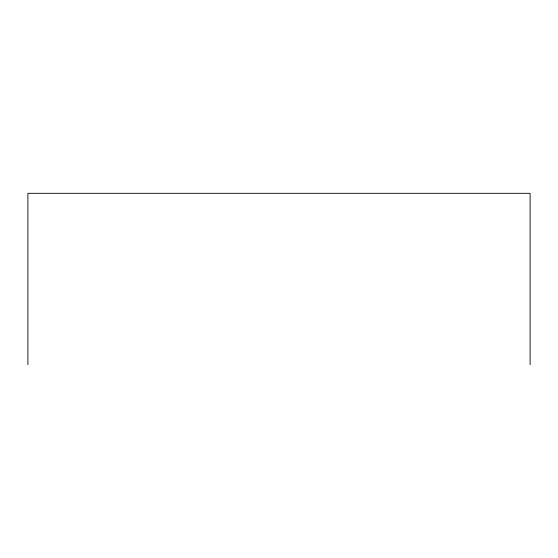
<?xml version="1.0" encoding="UTF-8"?>
<svg xmlns="http://www.w3.org/2000/svg" width="558" height="558" viewBox="0 0 558 558"><rect width="100%" height="100%" fill="white"/><g stroke="black" fill="none" stroke-linecap="round" stroke-linejoin="round"><path stroke-width="0.84" d="M530.1 364.688L530.1 193.312L27.9 193.312L27.9 364.688"/></g></svg>
